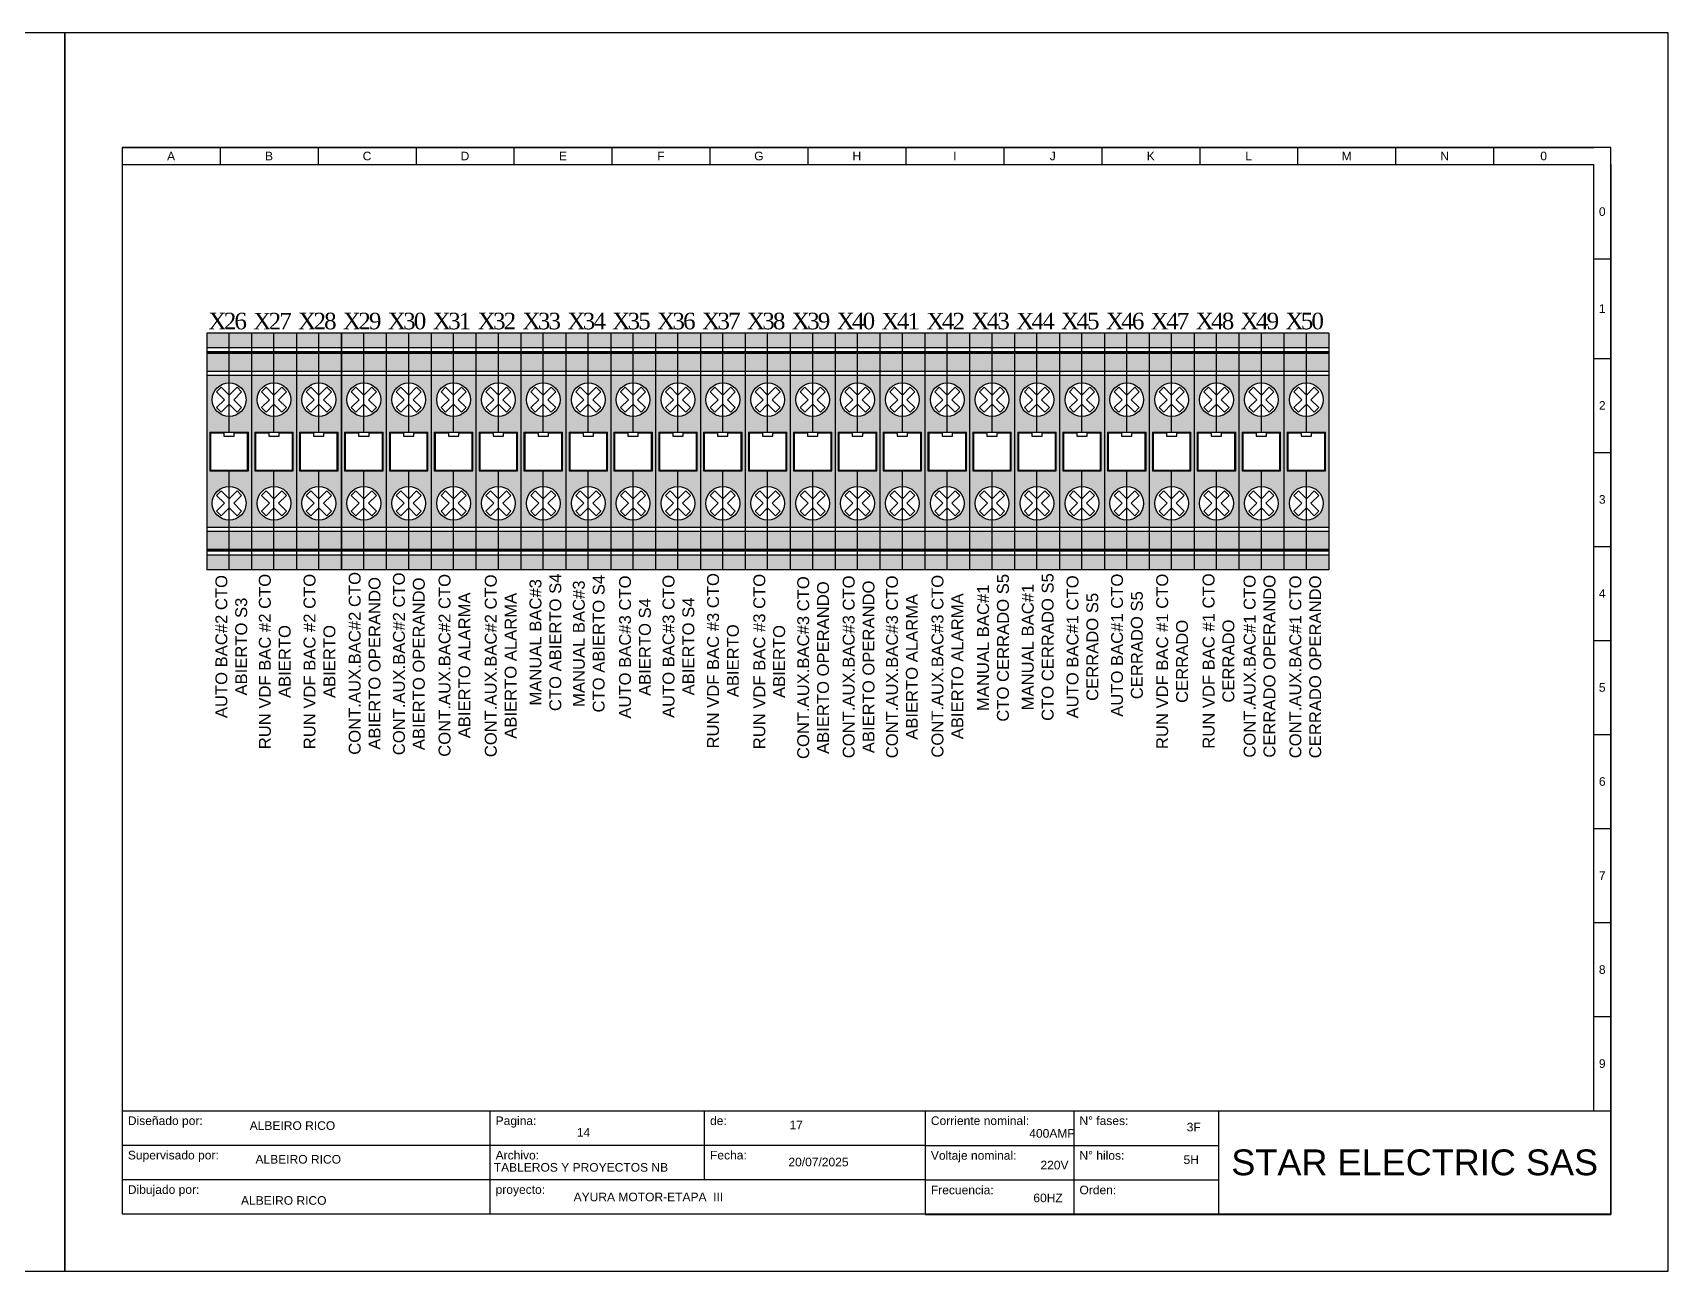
# Model space of a CAD drawing. Header units: millimetres. Extents: x 691 to 18605, y 670 to 10026.
# Drawn here: x 14380 to 15452, y 9213 to 10026 of the extents above; entities that cross this region are included whole.
import ezdxf
from ezdxf.enums import TextEntityAlignment as Align

# ---------------------------------------------------------------- set-up
doc = ezdxf.new("R2010")
doc.units = ezdxf.units.MM
doc.layers.add('CO_TEXTO', color=7, linetype='Continuous')
doc.styles.add('ROMANS', font='romans')
doc.styles.get("Standard").update_dxf_attribs({"font": 'arial.ttf'})

# ---------------------------------------------------------------- blocks, each defined once
blk = doc.blocks.new('*T3')
at = {"color": 0, "linetype": 'ByBlock', "lineweight": -2}
for p, q in [((0, 0), (139.92, 0)), ((0, 0), (0, -18)), ((64.08, 0), (64.08, -18)), ((101.44, 0), (101.44, -12)), ((139.92, 0), (139.92, -18)), ((0, -6), (139.92, -6)), ((0, -12), (139.92, -12)), ((0, -18), (139.92, -18))]:
    blk.add_line(p, q, dxfattribs=at)
at = {"color": 0, "char_height": 1.5, "attachment_point": 1}
for s, insert, width in [('{\\fArial|b0|i0|c162|p34;Diseñado por:}', (1, -1), 62.0824), ('{\\fArial|b0|i0|c162|p34;Pagina:}', (65.08, -1), 35.3574), ('{\\fArial|b0|i0|c162|p34;de}:', (102.44, -1), 36.4813), ('{\\fArial|b0|i0|c162|p34;Supervisado por:}', (1, -7), 62.0824), ('{\\fArial|b0|i0|c162|p34;Archivo:}', (65.08, -7), 35.3574), ('Fecha:', (102.44, -7), 36.4813), ('Dibujado por:', (1, -13), 62.0824), ('{\\fArial|b0|i0|c162|p34;proyecto:}', (65.08, -13), 73.8387)]:
    blk.add_mtext(s, dxfattribs=dict(at, insert=insert, width=width))
blk = doc.blocks.new('*T4')
at = {"color": 0, "linetype": 'ByBlock', "lineweight": -2}
for p, q in [((0, 0), (119.48, 0)), ((0, 0), (0, -18.07)), ((25.89, 0), (25.89, -18.07)), ((51.13, 0), (51.13, -18.07)), ((119.48, 0), (119.48, -18.07)), ((0, -6.05), (51.13, -6.05)), ((0, -12.07), (51.13, -12.07)), ((0, -18.07), (119.48, -18.07))]:
    blk.add_line(p, q, dxfattribs=at)
at = {"color": 0}
for s, insert, char_height, width, attachment_point in [('Corriente nominal:', (1, -1), 1.5, 23.894, 1), ('{\\fArial|b0|i0|c162|p34;N° fases:}', (26.89, -1), 1.5, 23.2313, 1), ('Voltaje nominal:', (1, -7.05), 1.5, 23.894, 1), ('{\\fArial|b0|i0|c162|p34;N° hilos:}', (26.89, -7.05), 1.5, 23.2313, 1), ('{\\fArial|b0|i0|c162|p34;STAR ELECTRIC SAS}', (85.3, -9.04), 4.5, 66.3536, 5), ('Frecuencia:', (1, -13.07), 1.5, 23.894, 1), ('{\\fArial|b0|i0|c162|p34;Orden}:', (26.89, -13.07), 1.5, 23.2313, 1)]:
    blk.add_mtext(s, dxfattribs=dict(at, insert=insert, char_height=char_height, width=width, attachment_point=attachment_point))
blk = doc.blocks.new('CAJETIN')
for p, q in [((0, 185.97), (-259.4, 185.97)), ((-259.4, 185.97), (-259.4, 0.07)), ((-259.4, 185.97), (-2.99, 185.97)), ((-259.4, 185.97), (-259.4, 182.97)), ((-242.33, 185.97), (-242.33, 182.97)), ((-225.26, 185.97), (-225.26, 182.97)), ((-208.19, 185.97), (-208.19, 182.97)), ((-191.12, 185.97), (-191.12, 182.97)), ((-174.05, 185.97), (-174.05, 182.97)), ((-156.98, 185.97), (-156.98, 182.97)), ((-139.91, 185.97), (-139.91, 182.97)), ((-122.84, 185.97), (-122.84, 182.97)), ((-105.77, 185.97), (-105.77, 182.97)), ((-88.7, 185.97), (-88.7, 182.97)), ((-71.64, 185.97), (-71.64, 182.97)), ((-54.57, 185.97), (-54.57, 182.97)), ((-37.5, 185.97), (-37.5, 182.97)), ((-20.43, 185.97), (-20.43, 182.97)), ((0, 0.07), (0, 185.97)), ((-259.4, 182.97), (-2.99, 182.97)), ((-3, 182.97), (-3, 18.07)), ((0, 182.97), (0, 18.07)), ((-3, 166.58), (0, 166.58)), ((-3, 149.19), (0, 149.19)), ((-3, 132.8), (0, 132.8)), ((-3, 116.41), (0, 116.41)), ((-3, 100.02), (0, 100.02)), ((-3, 83.63), (0, 83.63)), ((-3, 67.24), (0, 67.24)), ((-3, 50.85), (0, 50.85)), ((-3, 34.46), (0, 34.46)), ((-3, 18.07), (0, 18.07)), ((-259.4, 0.07), (0, 0.07))]:
    blk.add_line(p, q)
blk.add_lwpolyline([(-269.4, -9.93), (10, -9.93), (10, 205.97), (-269.4, 205.97)], close=True)
for name, p in [('*T3', (-259.4, 18.07)), ('*T4', (-119.48, 18.07))]:
    blk.add_blockref(name, p)
blk.add_text('0', height=1.5).set_placement((-2.08, 174.04))
at = {"char_height": 1.5, "attachment_point": 5}
for s, insert, width in [('C', (-216.73, 184.47), 17.0695), ('G', (-148.45, 184.47), 17.0695), ('0', (-11.71, 184.47), 17.4362), ('A', (-250.87, 184.47), 17.0695), ('B', (-233.8, 184.47), 17.0695), ('D', (-199.66, 184.47), 17.0695), ('E', (-182.59, 184.47), 17.0695), ('F', (-165.52, 184.47), 17.0695), ('H', (-131.38, 184.47), 17.0695), ('I', (-114.31, 184.47), 17.0695), ('J', (-97.24, 184.47), 17.0695), ('K', (-80.17, 184.47), 17.0695), ('L', (-63.1, 184.47), 17.0695), ('M', (-46.03, 184.47), 17.0695), ('N', (-28.96, 184.47), 17.0695), ('1', (-1.5, 157.89), 3), ('2', (-1.5, 141), 3), ('3', (-1.5, 124.61), 3), ('4', (-1.5, 108.22), 3), ('5', (-1.5, 91.83), 3), ('6', (-1.5, 75.44), 3), ('7', (-1.5, 59.05), 3), ('8', (-1.5, 42.66), 3), ('9', (-1.5, 26.27), 3)]:
    blk.add_mtext(s, dxfattribs=dict(at, insert=insert, width=width))
for tag, p in [('DISEÑADO_POR', (-230.86, 14.78)), ('SUPERVISADO_POR', (-229.59, 8.32)), ('DIBUJADO_POR', (-231.25, 2.42))]:
    blk.add_attdef(tag, text='', height=1.5).set_placement(p, align=Align.MIDDLE)
for tag, p in [('PAGINA', (-180.19, 13.54)), ('DE', (-143.12, 14.83)), ('A', (-97.02, 13.49)), ('F', (-73.9, 14.47)), ('ARCHIVO', (-179.45, 8.2)), ('FECHA', (-143.31, 8.38)), ('V', (-96.96, 8.58)), ('H', (-74.46, 8.76)), ('PROYECTO', (-180.75, 3.04)), ('HZ', (-98.06, 2.87)), ('OR', (-74.83, 2.5))]:
    blk.add_attdef(tag, p, '', height=1.5)
blk = doc.blocks.new('BORNERA TIERRA')
at = {"true_color": 0x636466}
h = blk.add_hatch(color=251, dxfattribs=at)
h.dxf.hatch_style = 1
h.paths.add_polyline_path([(0, -30.69), (-4.29, -30.69), (-4.29, -22.11), (0, -22.11), (0, -18.61, -0.414214), (-3.76, -14.85, -0.414214), (0, -11.09), (0, -9.45), (-5, -9.45), (-5, -43.35), (0, -43.35), (0, -41.71, -0.414214), (-3.76, -37.95, -0.414214), (0, -34.19)])
h.paths.add_polyline_path([(0, -4.56), (-5, -4.56), (-5, -8.54), (0, -8.54)])
h.paths.add_polyline_path([(0, 0), (-5, 0), (-5, -3.3), (0, -3.3)])
h.paths.add_polyline_path([(0, -44.26), (-5, -44.26), (-5, -48.24), (0, -48.24)])
h.paths.add_polyline_path([(0, -49.5), (-5, -49.5), (-5, -52.8), (0, -52.8)])
h = blk.add_hatch(color=251, dxfattribs=at)
h.dxf.hatch_style = 1
h.paths.add_polyline_path([(5, 0), (0, 0), (0, -3.3), (5, -3.3)])
h.paths.add_polyline_path([(5, -4.56), (0, -4.56), (0, -8.54), (5, -8.54)])
h.paths.add_polyline_path([(5, -9.45), (0, -9.45), (0, -11.09, -0.414214), (3.76, -14.85, -0.414214), (0, -18.61), (0, -22.11), (4.29, -22.11), (4.29, -30.69), (0, -30.69), (0, -34.19, -0.414214), (3.76, -37.95, -0.414214), (0, -41.71), (0, -43.35), (5, -43.35)])
h.paths.add_polyline_path([(5, -44.26), (0, -44.26), (0, -48.24), (5, -48.24)])
h.paths.add_polyline_path([(5, -49.5), (0, -49.5), (0, -52.8), (5, -52.8)])
at = {"color": 250, "linetype": 'Continuous'}
for p, q in [((-5, 0), (-5, -52.8)), ((5, 0), (-5, 0)), ((5, 0), (5, -52.8)), ((5, -52.8), (-5, -52.8))]:
    blk.add_line(p, q, dxfattribs=at)
at = {"color": 114, "linetype": 'Continuous', "true_color": 0x139b48}
for p, q in [((5, -3.3), (-5, -3.3)), ((5, -8.54), (-5, -8.54)), ((5, -44.26), (-5, -44.26)), ((5, -49.5), (-5, -49.5))]:
    blk.add_line(p, q, dxfattribs=at)
at = {"color": 253, "linetype": 'Continuous'}
for p, q in [((5, -4.21), (-5, -4.21)), ((5, -4.46), (-5, -4.46)), ((5, -4.56), (-5, -4.56)), ((-4.13, -22.24), (-1.16, -22.24)), ((-4.13, -22.24), (-4.13, -30.56)), ((-1.16, -22.24), (-1.16, -22.97)), ((-1.16, -22.97), (1.15, -22.97)), ((1.15, -22.97), (1.15, -22.24)), ((1.15, -22.24), (4.12, -22.24)), ((4.12, -30.56), (4.12, -22.24)), ((-4.13, -30.56), (4.12, -30.56)), ((5, -48.24), (-5, -48.24)), ((5, -48.34), (-5, -48.34)), ((5, -48.59), (-5, -48.59))]:
    blk.add_line(p, q, dxfattribs=at)
at = {"color": 3, "linetype": 'Continuous'}
for p, q in [((5, -9.45), (-5, -9.45)), ((-4.29, -22.11), (4.29, -22.11)), ((-4.29, -22.11), (-4.29, -30.69)), ((4.29, -30.69), (4.29, -22.11)), ((-4.29, -30.69), (4.29, -30.69)), ((5, -43.35), (-5, -43.35))]:
    blk.add_line(p, q, dxfattribs=at)
at = {"color": 250, "linetype": 'Continuous'}
for points in [[(0, -22.11), (0, 0)], [(0, -52.8), (0, -30.56)]]:
    blk.add_lwpolyline(points, dxfattribs=at)
for points in [[(0, -13.84), (-1.77, -12.06), (-2.79, -13.08), (-1.01, -14.85), (-2.79, -16.62), (-1.77, -17.64), (0, -15.86), (1.77, -17.64), (2.79, -16.62), (1.01, -14.85), (2.79, -13.08), (1.77, -12.06)], [(0, -36.94), (-1.77, -35.16), (-2.79, -36.18), (-1.01, -37.95), (-2.79, -39.72), (-1.77, -40.74), (0, -38.96), (1.77, -40.74), (2.79, -39.72), (1.01, -37.95), (2.79, -36.18), (1.77, -35.16)]]:
    blk.add_lwpolyline(points, close=True)
at = {"color": 253, "linetype": 'Continuous'}
for centre in [(0, -14.85), (0, -37.95)]:
    blk.add_circle(centre, 3.76, dxfattribs=at)

msp = doc.modelspace()

# ---------------------------------------------------------------- block references
at = {"color": 0}
ref = msp.add_blockref('CAJETIN', (14363.1, 9250.8), dxfattribs=dict(at, xscale=3.761929394681115, yscale=3.761929394681115, zscale=3.761929394681115))
ref.add_attrib('5H', '5H', (14083, 9283.8), dxfattribs={"height": 5.64})
ref.add_attrib('3F', '3F', (14085.1, 9305.2), dxfattribs={"height": 5.64})
ref.add_attrib('HZ', '60HZ', dxfattribs={"height": 5.64}).set_placement((13994.2, 9261.6), align=Align.MIDDLE)
ref.add_attrib('V', '220V', dxfattribs={"height": 5.64}).set_placement((13998.4, 9283.1), align=Align.MIDDLE)
ref.add_attrib('A', '400AMP', dxfattribs={"height": 5.64}).set_placement((13997, 9303.9), align=Align.MIDDLE)
ref.add_attrib('PROYECTO', 'AYURA MOTOR-ETAPA  III', dxfattribs={"height": 5.643}).set_placement((13683.2, 9262.2), align=Align.MIDDLE_LEFT)
ref.add_attrib('ARCHIVO', 'TABLEROS Y PROYECTOS NB', dxfattribs={"height": 5.643}).set_placement((13688.1, 9281.6), align=Align.MIDDLE)
ref.add_attrib('DE', '17', (13824.7, 9306.6), dxfattribs={"height": 5.64})
ref.add_attrib('PAGINA', '13', (13685.3, 9301.7), dxfattribs={"height": 5.64})
ref.add_attrib('FECHA', '20/07/2025', (13824, 9282.3), dxfattribs={"height": 5.64})
ref.add_attrib('DIBUJADO_POR', 'ALBEIRO RICO', dxfattribs={"height": 5.643}).set_placement((13493.2, 9259.9), align=Align.MIDDLE)
ref.add_attrib('SUPERVISADO_POR', 'ALBEIRO RICO', dxfattribs={"height": 5.643}).set_placement((13502.7, 9286.9), align=Align.MIDDLE)
ref.add_attrib('DISEÑADO_POR', 'ALBEIRO RICO', dxfattribs={"height": 5.643}).set_placement((13498.9, 9309), align=Align.MIDDLE)
ref = msp.add_blockref('CAJETIN', (15414.2, 9250.8), dxfattribs=dict(at, xscale=3.761929394681115, yscale=3.761929394681115, zscale=3.761929394681115))
ref.add_attrib('5H', '5H', (15134.1, 9283.8), dxfattribs={"height": 5.64})
ref.add_attrib('3F', '3F', (15136.2, 9305.2), dxfattribs={"height": 5.64})
ref.add_attrib('HZ', '60HZ', dxfattribs={"height": 5.64}).set_placement((15045.3, 9261.6), align=Align.MIDDLE)
ref.add_attrib('V', '220V', dxfattribs={"height": 5.64}).set_placement((15049.5, 9283.1), align=Align.MIDDLE)
ref.add_attrib('A', '400AMP', dxfattribs={"height": 5.64}).set_placement((15048.1, 9303.9), align=Align.MIDDLE)
ref.add_attrib('PROYECTO', 'AYURA MOTOR-ETAPA  III', dxfattribs={"height": 5.643}).set_placement((14734.3, 9262.2), align=Align.MIDDLE_LEFT)
ref.add_attrib('ARCHIVO', 'TABLEROS Y PROYECTOS NB', dxfattribs={"height": 5.643}).set_placement((14739.1, 9281.6), align=Align.MIDDLE)
ref.add_attrib('DE', '17', (14875.8, 9306.6), dxfattribs={"height": 5.64})
ref.add_attrib('PAGINA', '14', (14736.4, 9301.7), dxfattribs={"height": 5.64})
ref.add_attrib('FECHA', '20/07/2025', (14875.1, 9282.3), dxfattribs={"height": 5.64})
ref.add_attrib('DIBUJADO_POR', 'ALBEIRO RICO', dxfattribs={"height": 5.643}).set_placement((14544.3, 9259.9), align=Align.MIDDLE)
ref.add_attrib('SUPERVISADO_POR', 'ALBEIRO RICO', dxfattribs={"height": 5.643}).set_placement((14553.8, 9286.9), align=Align.MIDDLE)
ref.add_attrib('DISEÑADO_POR', 'ALBEIRO RICO', dxfattribs={"height": 5.643}).set_placement((14550, 9309), align=Align.MIDDLE)
at = {"color": 0, "xscale": 2.941853874870019, "yscale": 2.941853874870019, "zscale": 2.941853874870019}
for p in [(14508.5, 9828.7), (14537.9, 9828.7), (14567.3, 9828.7), (14596.8, 9828.7), (14626.2, 9828.7), (14655.6, 9828.7), (14685, 9828.7), (14714.4, 9828.7), (14743.9, 9828.7), (14773.3, 9828.7), (14802.7, 9828.7), (14832.1, 9828.7), (14861.5, 9828.7), (14891, 9828.7), (14920.4, 9828.7), (14949.8, 9828.7), (14979.2, 9828.7), (15008.6, 9828.7), (15038, 9828.7), (15067.5, 9828.7), (15096.9, 9828.7), (15126.3, 9828.7), (15155.7, 9828.7), (15185.1, 9828.7), (15214.6, 9828.7)]:
    msp.add_blockref('BORNERA TIERRA', p, dxfattribs=at)

# ---------------------------------------------------------------- texts
at = {"color": 0, "lineweight": 0, "char_height": 7.8, "attachment_point": 2, "rotation": 90}
for s, insert, width in [('{\\C0;CONT.AUX.BAC#2 CTO ABIERTO OPERANDO}', (14586.9, 9612.1), 141.446), ('{\\C0;CONT.AUX.BAC#2 CTO ABIERTO OPERANDO}', (14615.9, 9611.8), 141.446), ('\\pxt7;{\\C0;MANUAL BAC#3 CTO ABIERTO S4}', (14705.4, 9625.9), 100.842), ('{\\C0;RUN VDF BAC #3 CTO ABIERTO}', (14821.8, 9613.8), 141.446), ('\\pxt7;{\\C0;MANUAL BAC#1 CTO CERRADO S5}', (15028.1, 9622.8), 100.842), ('{\\C0;RUN VDF BAC #1 CTO CERRADO}', (15146.6, 9613.6), 141.446), ('\\pxt7;{\\C0;AUTO BAC#2 CTO ABIERTO S3}', (14499.5, 9623.1), 100.842), ('{\\C0;RUN VDF BAC #2 CTO ABIERTO}', (14528, 9613.3), 141.446), ('{\\C0;RUN VDF BAC #2 CTO ABIERTO}', (14557.3, 9613.3), 141.446), ('{\\C0;CONT.AUX.BAC#2 CTO ABIERTO ALARMA}', (14645.8, 9610.8), 141.446), ('{\\C0;CONT.AUX.BAC#2 CTO ABIERTO ALARMA}', (14676.1, 9610.5), 141.446), ('\\pxt7;{\\C0;MANUAL BAC#3 CTO ABIERTO S4}', (14733.8, 9625), 100.842), ('\\pxt7;{\\C0;AUTO BAC#3 CTO ABIERTO S4}', (14764.1, 9622.8), 100.842), ('\\pxt7;{\\C0;AUTO BAC#3 CTO ABIERTO S4}', (14792.6, 9623.2), 100.842), ('{\\C0;RUN VDF BAC #3 CTO ABIERTO}', (14852.1, 9613.3), 141.446), ('{\\C0;CONT.AUX.BAC#3 CTO ABIERTO OPERANDO}', (14880.9, 9609.3), 141.446), ('{\\C0;CONT.AUX.BAC#3 CTO ABIERTO OPERANDO}', (14910.7, 9609.8), 141.446), ('{\\C0;CONT.AUX.BAC#3 CTO ABIERTO ALARMA}', (14939.1, 9609.8), 141.446), ('{\\C0;CONT.AUX.BAC#3 CTO ABIERTO ALARMA}', (14968.9, 9610.2), 141.446), ('\\pxt7;{\\C0;MANUAL BAC#1 CTO CERRADO S5}', (14998.8, 9622.3), 100.842), ('\\pxt7;{\\C0;AUTO BAC#1 CTO CERRADO S5}', (15057.4, 9622.9), 100.842), ('\\pxt7;{\\C0;AUTO BAC#1 CTO CERRADO S5}', (15086.6, 9624), 100.842), ('{\\C0;RUN VDF BAC #1 CTO CERRADO}', (15116.2, 9613.4), 141.446), ('{\\C0;CONT.AUX.BAC#1 CTO CERRADO OPERANDO}', (15173.5, 9610.2), 141.446), ('{\\C0;CONT.AUX.BAC#1 CTO CERRADO OPERANDO}', (15203.5, 9609.8), 141.446)]:
    msp.add_mtext(s, dxfattribs=dict(at, insert=insert, width=width))
at = {"layer": 'CO_TEXTO', "color": 0, "lineweight": 13, "char_height": 10.868, "attachment_point": 4, "rotation": 0, "style": 'ROMANS'}
for s, insert in [('\\A1;{\\fRomantic|b0|i0|c2|p2;\\T0.85;X26}', (14494.9, 9836.5)), ('\\A1;{\\fRomantic|b0|i0|c2|p2;\\T0.85;X27}', (14524.3, 9836.5)), ('\\A1;{\\fRomantic|b0|i0|c2|p2;\\T0.85;X28}', (14553.7, 9836.5)), ('\\A1;{\\fRomantic|b0|i0|c2|p2;\\T0.85;X29}', (14583.1, 9836.5)), ('\\A1;{\\fRomantic|b0|i0|c2|p2;\\T0.85;X30}', (14612.5, 9836.5)), ('\\A1;{\\fRomantic|b0|i0|c2|p2;\\T0.85;X31}', (14642, 9836.5)), ('\\A1;{\\fRomantic|b0|i0|c2|p2;\\T0.85;X32}', (14671.4, 9836.5)), ('\\A1;{\\fRomantic|b0|i0|c2|p2;\\T0.85;X33}', (14700.8, 9836.5)), ('\\A1;{\\fRomantic|b0|i0|c2|p2;\\T0.85;X34}', (14730.2, 9836.5)), ('\\A1;{\\fRomantic|b0|i0|c2|p2;\\T0.85;X35}', (14759.6, 9836.5)), ('\\A1;{\\fRomantic|b0|i0|c2|p2;\\T0.85;X36}', (14789, 9836.5)), ('\\A1;{\\fRomantic|b0|i0|c2|p2;\\T0.85;X37}', (14818.5, 9836.5)), ('\\A1;{\\fRomantic|b0|i0|c2|p2;\\T0.85;X38}', (14847.9, 9836.5)), ('\\A1;{\\fRomantic|b0|i0|c2|p2;\\T0.85;X39}', (14877.3, 9836.5)), ('\\A1;{\\fRomantic|b0|i0|c2|p2;\\T0.85;X40}', (14906.7, 9836.5)), ('\\A1;{\\fRomantic|b0|i0|c2|p2;\\T0.85;X41}', (14936.1, 9836.5)), ('\\A1;{\\fRomantic|b0|i0|c2|p2;\\T0.85;X42}', (14965.6, 9836.5)), ('\\A1;{\\fRomantic|b0|i0|c2|p2;\\T0.85;X43}', (14995, 9836.5)), ('\\A1;{\\fRomantic|b0|i0|c2|p2;\\T0.85;X44}', (15024.4, 9836.5)), ('\\A1;{\\fRomantic|b0|i0|c2|p2;\\T0.85;X45}', (15053.8, 9836.5)), ('\\A1;{\\fRomantic|b0|i0|c2|p2;\\T0.85;X46}', (15083.2, 9836.5)), ('\\A1;{\\fRomantic|b0|i0|c2|p2;\\T0.85;X47}', (15112.6, 9836.5)), ('\\A1;{\\fRomantic|b0|i0|c2|p2;\\T0.85;X48}', (15142.1, 9836.5)), ('\\A1;{\\fRomantic|b0|i0|c2|p2;\\T0.85;X49}', (15171.5, 9836.5)), ('\\A1;{\\fRomantic|b0|i0|c2|p2;\\T0.85;X50}', (15200.9, 9836.5))]:
    msp.add_mtext(s, dxfattribs=dict(at, insert=insert))

doc.saveas('drawing.dxf')
